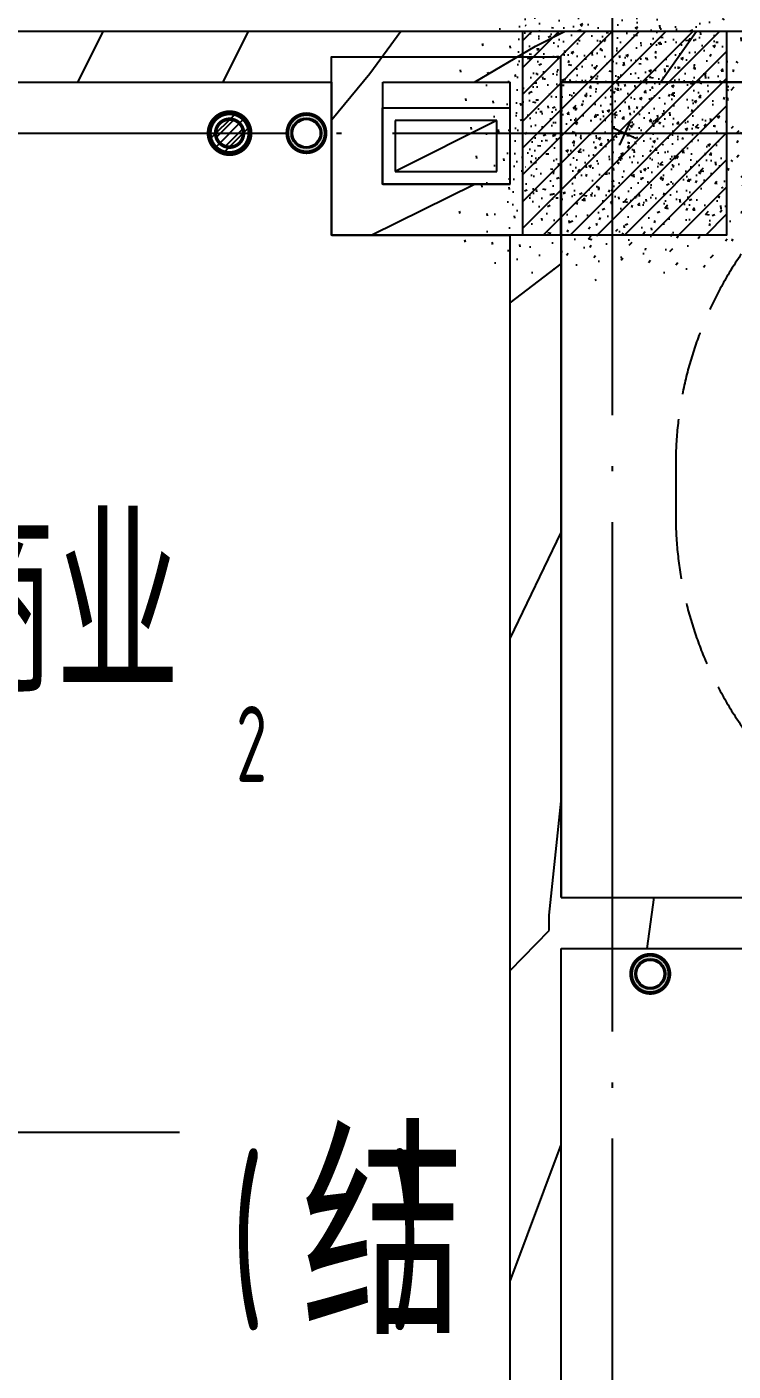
# Model space of a CAD drawing. Header units: inches. Extents: x 0 to 1813292486, y 0 to 3473589894.
# Drawn here: x 600480088 to 600482861, y 3473215659 to 3473220935 of the extents above; entities that cross this region are included whole.
import ezdxf
from ezdxf.enums import TextEntityAlignment as Align
from ezdxf.xclip import XClip

# ---------------------------------------------------------------- set-up
doc = ezdxf.new("R2010")
doc.units = ezdxf.units.IN
doc.header["$LTSCALE"] = 1000
doc.header["$MEASUREMENT"] = 0
doc.header["$XCLIPFRAME"] = 2
for name, pattern in [('AX-MALL-GIRD-200$0$DOTE', [2.4200000000000004, 2, -0.2, 0.02, -0.2]), ('AX-MALL-WALL-P02-QT$0$DASH', [0.35, 0.25, -0.1]), ('AX-MALL-WALL-P02-QT$0$DOTE', [2.4200000000000004, 2, -0.2, 0.02, -0.2]), ('PX-MALL-P02-LG$0$CONTINOUS', [0])]:
    doc.linetypes.add(name, pattern=pattern)
for name, color, linetype in [('A-Anno-Note', 241, 'Continuous'), ('AX-MALL-DIM-P02$0$A-Anno-Dims', 3, 'Continuous'), ('AX-MALL-DIM-P02$0$A-Detl-Thin', 131, 'Continuous'), ('AX-MALL-GIRD-200$0$A-Grid', 222, 'AX-MALL-GIRD-200$0$DOTE'), ('AX-MALL-P02-200$0$A-Anno-Note', 241, 'Continuous'), ('AX-MALL-WALL-P02$0$A-Anno-Note', 241, 'Continuous'), ('AX-MALL-WALL-P02-QT$0$_T_S__T_ELEV_A-STRS', 7, 'Continuous'), ('AX-MALL-WALL-P02-QT$0$A-Detl-Patt', 8, 'Continuous'), ('AX-MALL-WALL-P02-QT$0$A-Detl-Thin', 131, 'Continuous'), ('AX-MALL-WALL-P02-QT$0$A-Strs', 151, 'Continuous'), ('AX-MALL-WALL-P02-QT$0$A-Wall', 2, 'Continuous'), ('AX-MALL-WALL-P02-QT$0$A-Wall-Patt', 13, 'Continuous'), ('AX-MALL-WALL-P02-QT$0$A-Wind', 4, 'Continuous'), ('AX-MALL-WORD-P02$0$A-Anno-Levl', 201, 'Continuous'), ('AX-MALL-WORD-P02$0$A-Anno-Note', 241, 'Continuous'), ('AX-MALL-WORD-P02$0$A-Spac-Iden', 231, 'Continuous'), ('AX-MALL-ZTKD-P02$0$A-Anno-Note', 241, 'Continuous'), ('MX-MALL-P02-LG$0$M-VT-DUCT-FLG', 40, 'Continuous'), ('MX-MALL-P02-LG$0$M-VT-DUCT-KED', 170, 'Continuous'), ('MX-MALL-P02-LG$0$M-VT-DUCT-SAD', 90, 'Continuous'), ('PX-MALL-P02-LG$0$P-Drain-Fldr', 4, 'Continuous'), ('PX-MALL-P02-LG$0$P-Drain-Fldr-ARCH', 161, 'Continuous'), ('PX-MALL-P02-LG$0$P-Drain-Fldr-W100', 4, 'Continuous'), ('PX-MALL-P02-LG$0$P-Drain-Fldr-W50', 4, 'Continuous'), ('PX-MALL-P02-LG$0$P-Pipe-Risr', 7, 'Continuous'), ('PX-MALL-P02-LG$0$P-Pipe-Risr-Arch', 6, 'Continuous'), ('PX-MALL-P02-LG$0$P-Pipe-Risr-W100', 6, 'Continuous'), ('PX-MALL-P02-LG$0$P-Pipe-Risr-W50', 6, 'Continuous'), ('PX-MALL-P02-LG$0$P-Sewr-Pipe', 123, 'PX-MALL-P02-LG$0$CONTINOUS'), ('SX-MALL-WALL-L-1F~2F$0$S-COLU', 30, 'Continuous'), ('SX-MALL-WALL-L-1F~2F$0$S-PATT-WALL', 83, 'Continuous'), ('SX-MALL-WALL-L-1F~2F$0$单形心', 4, 'Continuous')]:
    doc.layers.add(name, color=color, linetype=linetype)
doc.layers.add('AX-MALL-WALL-P02-QT$0$M-AUX-TO-ARCH', color=1, linetype='Continuous', plot=False)
doc.layers.add('MX-MALL-P02-LG$0$M-AUX-TO-ARCH', color=1, linetype='Continuous', plot=False)
doc.styles.add('AX-MALL-DIM-P02$0$_TCH_DIM_T3', font='gbenor.shx')
doc.styles.add('AX-MALL-WORD-P02$0$_TCH_DIM', font='gbenor.shx')
doc.styles.add('AX-MALL-WORD-P02$0$_TCH_SPACE', font='gbenor.shx', dxfattribs={"bigfont": 'gbcbig.shx'})
doc.styles.add('AX-MALL-WORD-P02$0$STANDARD', font='gbenor.shx', dxfattribs={"bigfont": 'gbcbig.shx'})
doc.styles.add('PX-MALL-P02-LG$0$jzfz', font='gbenor.shx', dxfattribs={"bigfont": 'gbcbig.shx'})
doc.dimstyles.new('AX-MALL-DIM-P02$0$_TCH_ARCH&&180', dxfattribs={"dimtxt": 535.5, "dimasz": 270, "dimexe": 450, "dimexo": 450, "dimgap": 137.25, "dimtad": 1, "dimdec": 0, "dimzin": 0, "dimdsep": 46, "dimtxsty": 'AX-MALL-DIM-P02$0$_TCH_DIM_T3', "dimblk": 'AX-MALL-DIM-P02$0$_ArchTick', "dimcen": 0.09, "dimclrt": 7, "dimazin": 2, "dimtfac": 1, "dimtdec": 0, "dimtix": 1, "dimtmove": 2, "dimatfit": 3, "dimfxl": 500, "dimtolj": 1, "dimtzin": 0, "dimarcsym": 0})
pattern_1 = [(45, (0, 359.0227), (-353.55353201463, 353.55353201463), [])]

# ---------------------------------------------------------------- blocks, each defined once
blk = doc.blocks.new('AX-MALL-WORD-P02')
at = {"layer": 'AX-MALL-WORD-P02$0$A-Anno-Levl'}
for p, q in [((600288532.7983458, 3473111957.249714), (600291764.6018906, 3473110753.308064)), ((600288532.798346, 3473111957.249714), (600291764.601891, 3473110753.308064))]:
    blk.add_line(p, q, dxfattribs=at)
at = {"layer": 'AX-MALL-WORD-P02$0$A-Anno-Note', "style": 'AX-MALL-WORD-P02$0$STANDARD'}
blk.add_text('销售商业', height=675.177304964539, rotation=339.5681613092015, dxfattribs=at).set_placement((600290544.0770373, 3473113048.121064))
at = {"layer": 'AX-MALL-WORD-P02$0$A-Anno-Note', "style": 'AX-MALL-WORD-P02$0$_TCH_DIM', "width": 0.7}
for s, height, p in [('(', 595, (600291700.7513069, 3473110008.997091)), ('结', 675.177304964539, (600291960.9494491, 3473109912.065648)), (')', 595, (600292283.3476477, 3473109791.962859))]:
    blk.add_text(s, height=height, rotation=339.5681613331429, dxfattribs=at).set_placement(p)
at = {"layer": 'AX-MALL-WORD-P02$0$A-Spac-Iden', "style": 'AX-MALL-WORD-P02$0$_TCH_SPACE', "width": 0.7}
blk.add_text('2', height=297.5, rotation=339.5681613091017, dxfattribs=at).set_placement((600292452.4969946, 3473111964.134136))
blk = doc.blocks.new('AX-MALL-GIRD-200')
at = {"layer": 'AX-MALL-GIRD-200$0$A-Grid'}
for p, q in [((600323759.5421638, 3473191775.534485), (600285030.0032144, 3473087811.807404)), ((600221348.6739725, 3473141169.504273), (600579244.6780716, 3473007842.740992))]:
    blk.add_line(p, q, dxfattribs=at)
blk = doc.blocks.new('AX-MALL-WALL-P02-QT$0$tj')
at = {"layer": 'AX-MALL-WALL-P02-QT$0$A-Detl-Patt'}
h = blk.add_hatch(dxfattribs=at)
h.set_pattern_fill('STEEL', color=256, scale=100.0000000000001, angle=50.43183869082386)
h.set_pattern_definition([(75.00000000004839, (-14278.19445574284, 156289.8254051208), (-153.3407249234246, 41.08752340989569), []), (75.00000000004839, (-14317.88195610046, 156358.5661673546), (-153.3407249234246, 41.08752340989569), [])])
edge = h.paths.add_edge_path()
edge.add_line((88101.273016572, 47666.64152574539), (87883.93542659283, 47459.84604215622))
edge.add_line((87883.93542659283, 47459.84604215622), (91571.54751467705, 43584.64122533798))
edge.add_arc((262949.389629302, 558937.705083496), 543101.4133620498, 251.6057364187558, 260.0288666978238)
edge.add_arc((172180.8466627672, -2862.146247219684), 27099.9982179492, 64.7128659603706, 96.9316049602786, ccw=False)
edge.add_arc((262948.9730309481, 558936.3205539446), 543099.9677998082, 261.6155114784545, 271.7251478115656)
edge.add_line((279298.9759148359, 16082.51663446426), (279298.9759315252, 16382.65274763107))
edge.add_arc((262948.9742454757, 558936.3204835369), 542799.9676941936, 261.62020364125146, 271.7261014454634, ccw=False)
edge.add_arc((172180.8456921196, -2862.14609140989), 27400.00151046549, 64.80631838577902, 96.83815911678944)
edge.add_arc((262949.394896181, 558937.7037490648), 542801.4137571028, 251.6136389015772, 260.02417327084333, ccw=False)
edge.add_line((91737.26096642017, 43845.69257831573), (88101.273016572, 47666.64152574539))
blk.add_lwpolyline([(88103.03003954887, 47737.33037519455), (87813.24658572674, 47461.60306501389), (91543.92713344097, 43541.13421487808, 0.03677856867194786), (168908.9495433569, 23989.2463850975, -0.1416543586965341), (183742.0972260237, 21592.70785188675, 0.04416604653312874), (279348.9759123325, 16034.00206041336), (279348.9759345055, 16434.18465709686, -0.04414427716130016), (183859.0483468771, 21979.79425859451, 0.1405450684183163), (168919.8474783897, 24393.46752309799, -0.03670519880877311), (91764.87840116024, 43889.20268630981), (88103.03007543087, 47737.33033752441)], format="xyb", dxfattribs=at)
blk.add_lwpolyline([(88101.273016572, 47666.64152574539), (87883.93542659283, 47459.84604215622), (91571.54751467705, 43584.64122533798, 0.0367693963449814), (168910.2986617088, 24039.77597379684, -0.1415142461245126), (183756.7420067787, 21641.08926153183, 0.04414024362697595), (279298.9759148359, 16082.51663446426), (279298.9759315252, 16382.65274763107, -0.04412389944666065), (183844.4648458958, 21931.40288829803, 0.1406825130026793), (168918.4574091434, 24342.94360637665, -0.03671436212623864), (91737.26096642017, 43845.69257831573)], format="xyb", close=True, dxfattribs=at)
blk = doc.blocks.new('AX-MALL-WALL-P02-QT$0$1')
at = {"layer": 'AX-MALL-WALL-P02-QT$0$A-Detl-Patt', "linetype": 'AX-MALL-WALL-P02-QT$0$DASH', "extrusion": (0, 0, -1)}
for p, q in [((108521.714856267, -109072.1955194473), (108772.1514668465, -108543.5117721558)), ((108548.8268431425, -109085.0384221077), (108799.2634540796, -108556.3546748161)), ((108799.2634540796, -108556.3546748161), (108772.1514668465, -108543.5117721558)), ((109579.0823497772, -109573.0687398911), (109829.5189602375, -109044.3849935532)), ((109606.1943365335, -109585.9116430283), (109856.6309474707, -109057.2278962135)), ((109829.5189602375, -109044.3849935532), (109856.6309474707, -109057.2278962135)), ((108521.714856267, -109072.1955194473), (108548.8268431425, -109085.0384221077)), ((109606.1943365335, -109585.9116430283), (109579.0823497772, -109573.0687398911))]:
    blk.add_line(p, q, dxfattribs=at)
at = {"layer": 'AX-MALL-WALL-P02-QT$0$A-Detl-Patt', "linetype": 'AX-MALL-WALL-P02-QT$0$DASH', "lineweight": 13, "extrusion": (0, 0, -1)}
blk.add_lwpolyline([(-108799.1811138391, -108556.5284986496, 0.4067224467930122), (-109063.9545964003, -109329.0535812378, 0.4067224466732205), (-109829.4366202354, -109044.5588169098)], format="xyb", dxfattribs=at)
at = {"layer": 'AX-MALL-WALL-P02-QT$0$A-Detl-Patt', "linetype": 'AX-MALL-WALL-P02-QT$0$DASH', "lineweight": 13}
blk.add_lwpolyline([(108478.905179143, -109162.5688095093), (109563.3846606016, -109676.2849311829), (109649.0040137768, -109495.538351059), (108564.524532795, -108981.8222289085)], close=True, dxfattribs=at)
blk = doc.blocks.new('SX-MALL-WALL-L-1F~2F$0$BANWANG_XINGXIN')
at = {"color": 0}
for points in [[(0.7071067811865476, 0.7071067811865475), (-0.7071067811865477, -0.7071067811865475)], [(-0.7071067811865475, 0.7071067811865476), (0.7071067811865474, -0.7071067811865477)]]:
    blk.add_lwpolyline(points, dxfattribs=at)
blk = doc.blocks.new('SX-MALL-WALL-L-1F~2F')
at = {"layer": 'SX-MALL-WALL-L-1F~2F$0$S-PATT-WALL'}
h = blk.add_hatch(dxfattribs=at)
h.set_pattern_fill('钢筋混凝土', color=256, scale=15, pattern_type=2)
h.set_pattern_definition([(24.56816131876918, (600332895.370345, 3473133870.135345), (-31.18316060756021, 68.21004687377882), []), (29.56816131876925, (600332895.370345, 3473133870.135345), (97.53445422577846, -46.37920049590846), [11.24999999999975, -123.749999999998]), (334.5681613187692, (600332895.370345, 3473133870.135345), (19.8843977583576, 112.9961142864107), [8.999999999999755, -98.99999999999804]), (80.01956131876923, (600332903.4982162, 3473133866.270413), (117.4189029535321, 66.61682170576017), [9.5610285, -105.1713168]), (25.75236131876918, (600332905.84313, 3473133898.24799), (141.3476152674957, -79.15081590010527), [16.87499999999999, -185.6249999999999]), (76.20376131876925, (600332917.6220937, 3473133891.652081), (182.3878362713222, 87.98253900728308), [14.3415432, -157.75695]), (330.7523613187692, (600332905.84313, 3473133898.24799), (182.3877676118969, 87.98268144025063), [13.5, -148.4999999999999]), (0.5681613187692685, (600332917.281256, 3473133885.983436), (62.82047321120105, -87.84980446922418), [11.25, -123.75]), (305.5681613187692, (600332917.281256, 3473133885.983436), (72.17288940056437, 89.18848105901375), [8.999999999999998, -98.99999999999999]), (51.01956131876926, (600332922.5162908, 3473133878.662616), (134.9933625470349, 1.33857134020591), [9.5610285, -105.1713168]), (17.06816131876921, (600332895.370345, 3473133870.135345), (19.14085714793764, 46.1558949392409), [0.7499999999999999, -97.79999999999998, 0.7499999999999999, -100.5, 0.7499999999999999, -99.37499999999999]), (347.0681613187692, (600332895.370345, 3473133870.135345), (57.63084699394109, 41.66442757030211), [0.7499999999999999, -57.29999999999999, 0.7499999999999999, -95.54999999999998, 0.7499999999999999, -37.87499999999999]), (307.0681613187692, (600332864.0247464, 3473133881.8125), (73.85474001336533, -31.12342331039777), [0.7499999999999848, -37.49999999999903, 0.7499999999999848, -116.9999999999981, 0.7499999999999848, -155.2499999999961]), (297.0681613187692, (600332849.9684243, 3473133887.048893), (87.2164167648191, -16.46683781742514), [0.7499999999999999, -48.74999999999999, 0.7499999999999999, -77.69999999999997, 0.7499999999999999, -110.25])])
h.paths.add_polyline_path([(600294536.0266834, 3473114331.922038), (600295285.6972002, 3473114052.647776), (600295006.4229354, 3473113302.977257), (600294256.7524183, 3473113582.251522)])
at = {"layer": 'SX-MALL-WALL-L-1F~2F$0$S-COLU'}
blk.add_lwpolyline([(600294536.0266834, 3473114331.922038), (600295285.6972002, 3473114052.647776), (600295006.4229354, 3473113302.977257), (600294256.7524183, 3473113582.251522)], close=True, dxfattribs=at)
at = {"layer": 'SX-MALL-WALL-L-1F~2F$0$单形心', "xscale": 50, "yscale": 50, "zscale": 50}
blk.add_blockref('SX-MALL-WALL-L-1F~2F$0$BANWANG_XINGXIN', (600294771.2248094, 3473113817.449648), dxfattribs=at)
blk = doc.blocks.new('SX-MALL-WALL-L-2F~3F')
ref = blk.add_blockref('SX-MALL-WALL-L-1F~2F', (0, 0))
XClip(ref).set_block_clipping_path([(600349769.7341375, 3473074679.418533), (600357001.7302529, 3473071985.287766), (600356499.8725733, 3473070638.124951), (600359302.5086629, 3473069594.060767), (600362345.1765132, 3473077761.653201), (600381551.4312518, 3473070606.759726), (600391553.7259278, 3473066880.611454), (600387749.827644, 3473056669.608357), (600391632.1759799, 3473055223.319679), (600395635.5522461, 3473065969.791956), (600406982.2408491, 3473061742.817497), (600403058.8006672, 3473051210.921831), (600412723.2437257, 3473047610.6332), (600445093.3740637, 3473134503.466942), (600393055.2444371, 3473153889.197227), (600387463.4997383, 3473138878.984498), (600380158.3525343, 3473141600.366193), (600382830.751978, 3473148774.027779), (600388210.8522022, 3473146769.782572), (600390696.2253517, 3473153441.399696), (600277474.697425, 3473195619.741203), (600273446.9822528, 3473184807.934726), (600257129.111771, 3473190886.82031), (600241575.9633431, 3473149136.690594), (600258197.8999482, 3473142944.531458), (600255239.7303221, 3473135003.762026), (600263182.3271956, 3473132044.911624), (600260741.6763649, 3473125493.34496), (600269350.4970673, 3473122286.306632), (600271511.1407766, 3473128086.235537), (600286270.1853781, 3473122588.058336), (600284109.5416689, 3473116788.129431), (600282580.7823727, 3473112684.400902), (600291840.7574171, 3473109234.788475), (600290827.7957876, 3473106515.642598), (600293360.405141, 3473105572.171298), (600294731.2544166, 3473109252.0137), (600323175.4764534, 3473098655.706329), (600321336.3302773, 3473093718.790065), (600344750.773286, 3473084996.222976), (600341987.4689643, 3473077578.540671), (600344583.6790427, 3473076611.376234), (600346015.5062013, 3473080454.904757), (600351201.5612961, 3473078522.947055)])
blk = doc.blocks.new('SX-MALL-WALL-2F~3F')
blk.add_blockref('SX-MALL-WALL-L-2F~3F', (0, 0))
blk = doc.blocks.new('MX-MALL-P02-LG$0$YHJJ-P02')
at = {"layer": 'MX-MALL-P02-LG$0$M-AUX-TO-ARCH'}
for points in [[(-111460.8805872202, -55300.00175285339), (-111460.8805896044, -56000.00174999237), (-112360.8805878162, -56000.00174951553), (-112360.8805882931, -55300.00175285339)], [(-111660.880587101, -55500.00175333023), (-111660.8805890083, -55800.00175046921), (-112160.8805882931, -55800.00174951553), (-112160.8805878162, -55500.00175285339)]]:
    blk.add_lwpolyline(points, close=True, dxfattribs=at)
at = {"layer": 'MX-MALL-P02-LG$0$M-VT-DUCT-FLG'}
blk.add_line((-111710.8805886555, -55550.00175141329), (-112110.8805886459, -55750.00175143247), dxfattribs=at)
at = {"layer": 'MX-MALL-P02-LG$0$M-VT-DUCT-KED'}
for p, q in [((-111710.8805886555, -55550.00175141329), (-112110.8805886555, -55550.00175143247)), ((-112110.8805886555, -55550.00175143247), (-112110.8805886459, -55750.00175143247)), ((-111710.8805886459, -55750.00175141329), (-111710.8805886555, -55550.00175141329)), ((-112110.8805886459, -55750.00175143247), (-111710.8805886459, -55750.00175141329))]:
    blk.add_line(p, q, dxfattribs=at)
blk = doc.blocks.new('MX-MALL-P02-LG')
at = {"layer": 'MX-MALL-P02-LG$0$M-VT-DUCT-SAD', "rotation": 339.5681613187875}
blk.add_blockref('MX-MALL-P02-LG$0$YHJJ-P02', (600418393.5374048, 3473127097.242905), dxfattribs=at)
blk = doc.blocks.new('AX-MALL-WALL-P02-QT')
at = {"layer": 'AX-MALL-WALL-P02-QT$0$A-Wall-Patt'}
h = blk.add_hatch(dxfattribs=at)
h.set_pattern_fill('普通砖', color=256, scale=200, style=0)
h.set_pattern_definition(pattern_1)
h.paths.add_polyline_path([(600290530.1292105, 3473115753.094027), (600290483.5834986, 3473115628.148942), (600293763.3994519, 3473114406.321259), (600293880.381122, 3473114433.884519), (600293926.9268328, 3473114558.829605), (600290647.1108812, 3473115780.657287)])
h = blk.add_hatch(dxfattribs=at)
h.set_pattern_fill('普通砖', color=256, scale=200, style=0)
h.set_pattern_definition(pattern_1)
h.paths.add_polyline_path([(600293880.381122, 3473114433.884519), (600293950.8170811, 3473114336.502693), (600294419.3611546, 3473114161.956277), (600294536.3428246, 3473114189.519537), (600294582.8885356, 3473114314.464623), (600293926.9268328, 3473114558.829605)])
h = blk.add_hatch(dxfattribs=at)
h.set_pattern_fill('普通砖', color=256, scale=200, style=0)
h.set_pattern_definition(pattern_1)
h.paths.add_polyline_path([(600293553.9437528, 3473113844.068371), (600293811.1799483, 3473113961.667434), (600293950.8170811, 3473114336.502693), (600293880.381122, 3473114433.884519), (600293763.3994519, 3473114406.321259)])
h = blk.add_hatch(dxfattribs=at)
h.set_pattern_fill('普通砖', color=256, scale=200, style=0)
h.set_pattern_definition(pattern_1)
h.paths.add_polyline_path([(600294536.3428246, 3473114189.519537), (600294606.7787838, 3473114092.137711), (600299854.46496, 3473112137.220627), (600299971.4466301, 3473112164.783886), (600300017.992341, 3473112289.728973), (600294582.8885356, 3473114314.464623)])
h = blk.add_hatch(dxfattribs=at)
h.set_pattern_fill('普通砖', color=256, scale=200, style=0)
h.set_pattern_definition(pattern_1)
h.paths.add_polyline_path([(600294307.2872818, 3473113670.139349), (600294432.232368, 3473113623.593637), (600294606.7787838, 3473114092.137711), (600294536.3428246, 3473114189.519536), (600294419.3611546, 3473114161.956277), (600294279.7240218, 3473113787.121018)])
h = blk.add_hatch(dxfattribs=at)
h.set_pattern_fill('普通砖', color=256, scale=200, style=0)
h.set_pattern_definition(pattern_1)
h.paths.add_polyline_path([(600293811.1799483, 3473113961.667434), (600293553.9437528, 3473113844.068371), (600294209.9054555, 3473113599.703389), (600294307.2872819, 3473113670.139348), (600294279.7240218, 3473113787.121018)])
h = blk.add_hatch(dxfattribs=at)
h.set_pattern_fill('普通砖', color=256, scale=200, style=0)
h.set_pattern_definition(pattern_1)
h.paths.add_polyline_path([(600293392.2999007, 3473111023.019695), (600293489.6817268, 3473111093.455654), (600294432.232368, 3473113623.593637), (600294307.2872819, 3473113670.139348), (600294209.9054555, 3473113599.703389), (600293267.3548146, 3473111069.565406)])
h = blk.add_hatch(dxfattribs=at)
h.set_pattern_fill('普通砖', color=256, scale=200, style=0)
h.set_pattern_definition(pattern_1)
h.paths.add_polyline_path([(600292001.2418342, 3473107413.605188), (600292131.7200189, 3473107448.208016), (600293419.8631606, 3473110906.038024), (600293392.2999007, 3473111023.019695), (600293267.3548146, 3473111069.565406), (600291959.8038538, 3473107559.637973)])
h = blk.add_hatch(dxfattribs=at)
h.set_pattern_fill('普通砖', color=256, scale=200, style=0)
h.set_pattern_definition(pattern_1)
h.paths.add_polyline_path([(600293392.2999007, 3473111023.019695), (600293419.8631606, 3473110906.038024), (600297964.7332269, 3473109212.940564), (600298081.714897, 3473109240.503824), (600298128.2606078, 3473109365.44891), (600293489.6817268, 3473111093.455654)])
at = {"layer": 'AX-MALL-WALL-P02-QT$0$_T_S__T_ELEV_A-STRS', "linetype": 'AX-MALL-WALL-P02-QT$0$DOTE', "const_width": 150}
blk.add_lwpolyline([(600234247.8536268, 3473153011.494684), (600262405.5662599, 3473142521.920496), (600259473.1864733, 3473134650.380063), (600277652.6965212, 3473127877.979127), (600276745.0551592, 3473125441.549947), (600276745.055159, 3473125441.549947), (600276046.8694955, 3473123567.373652), (600279607.804453, 3473122240.820894), (600279607.8044529, 3473122240.820893), (600286917.0919989, 3473119517.896807), (600286114.1784856, 3473117362.594068), (600305090.2134603, 3473110293.464231), (600303222.5668081, 3473105280.042639), (600316013.8200127, 3473100514.925489), (600314879.2683095, 3473097469.389009), (600322235.4102613, 3473094729.010282), (600324225.2394023, 3473100070.412719), (600344138.3625215, 3473092652.190045), (600342323.0797966, 3473087779.331682), (600442122.9674294, 3473050600.945104)], dxfattribs=at)
at = {"layer": 'AX-MALL-WALL-P02-QT$0$A-Detl-Thin', "linetype": 'AX-MALL-WALL-P02-QT$0$DASH', "ltscale": 3}
blk.add_lwpolyline([(600288371.7507958, 3473111105.072967, 0.002188810887910214), (600292317.4291912, 3473108519.630342, 0.002188810887910214)], format="xyb", dxfattribs=at)
at = {"layer": 'AX-MALL-WALL-P02-QT$0$A-Strs', "color": 5}
for p, q in [((600294606.7787699, 3473114092.137705), (600293489.6817293, 3473111093.455628)), ((600296387.2462538, 3473113428.861337), (600294606.7787699, 3473114092.137705)), ((600293489.6817293, 3473111093.455628), (600295270.1492133, 3473110430.17926))]:
    blk.add_line(p, q, dxfattribs=at)
at = {"layer": 'AX-MALL-WALL-P02-QT$0$A-Strs', "color": 5, "linetype": 'AX-MALL-WALL-P02-QT$0$DASH'}
blk.add_lwpolyline([(600296369.8414466, 3473113381.988365, 0.4142243839766173), (600294504.8290612, 3473112529.41334), (600294435.0106356, 3473112341.996087, 0.4142243552797893), (600295287.6539181, 3473110477.015017, 0.4142243552797893)], format="xyb", dxfattribs=at)
at = {"layer": 'AX-MALL-WALL-P02-QT$0$A-Wall'}
for p, q in [((600290647.1108812, 3473115780.657287), (600293926.9268328, 3473114558.829605)), ((600290483.5834986, 3473115628.148942), (600293763.3994519, 3473114406.321259)), ((600293926.9268328, 3473114558.829605), (600294582.8885356, 3473114314.464623)), ((600293553.9437528, 3473113844.068371), (600293763.3994519, 3473114406.321259)), ((600293811.1799483, 3473113961.667434), (600293950.8170811, 3473114336.502693)), ((600293950.8170811, 3473114336.502693), (600294419.3611546, 3473114161.956277)), ((600294582.8885356, 3473114314.464623), (600300017.992341, 3473112289.728973)), ((600294279.7240218, 3473113787.121018), (600294419.3611546, 3473114161.956277)), ((600294432.232368, 3473113623.593637), (600294606.7787838, 3473114092.137711)), ((600294606.7787838, 3473114092.137711), (600299854.46496, 3473112137.220627)), ((600293811.1799483, 3473113961.667434), (600294279.7240218, 3473113787.121018)), ((600293553.9437528, 3473113844.068371), (600294209.9054555, 3473113599.703389)), ((600293267.3548146, 3473111069.565406), (600294209.9054555, 3473113599.703389)), ((600293489.6817268, 3473111093.455654), (600294432.232368, 3473113623.593637)), ((600291959.8038538, 3473107559.637973), (600293267.3548146, 3473111069.565406)), ((600293489.6817268, 3473111093.455654), (600298128.2606078, 3473109365.44891)), ((600292131.7200189, 3473107448.208016), (600293419.8631606, 3473110906.038024)), ((600293419.8631606, 3473110906.038024), (600297964.7332269, 3473109212.940564))]:
    blk.add_line(p, q, dxfattribs=at)
at = {"layer": 'AX-MALL-WALL-P02-QT$0$A-Detl-Thin'}
for name in ['MX-MALL-P02-LG', 'SX-MALL-WALL-2F~3F']:
    blk.add_blockref(name, (0, 0), dxfattribs=at)
at = {"layer": 'AX-MALL-WALL-P02-QT$0$A-Detl-Thin', "rotation": 339.5681613091762}
blk.add_blockref('AX-MALL-WALL-P02-QT$0$tj', (600144118.6961328, 3473128496.287411), dxfattribs=at)
at = {"layer": 'AX-MALL-WALL-P02-QT$0$A-Wind'}
blk.add_blockref('AX-MALL-GIRD-200', (0, 0), dxfattribs=at)
at = {"layer": 'AX-MALL-WALL-P02-QT$0$M-AUX-TO-ARCH', "rotation": 352.1535884345666}
blk.add_blockref('AX-MALL-WALL-P02-QT$0$1', (600197251.0096958, 3473232864.456025), dxfattribs=at)
blk = doc.blocks.new('AX-MALL-WALL-P02')
at = {"layer": 'AX-MALL-WALL-P02$0$A-Anno-Note'}
blk.add_blockref('AX-MALL-WORD-P02', (0, 0), dxfattribs=at)
blk.add_blockref('AX-MALL-WALL-P02-QT', (0, 0), dxfattribs=at)
blk = doc.blocks.new('PX-MALL-P02-LG$0$A$C5A9C1854')
at = {"layer": 'PX-MALL-P02-LG$0$P-Drain-Fldr-W50', "ltscale": 0.7}
for p, q in [((16.81565596797736, -52.36634142627008), (-52.36634142621187, 16.81565596791916)), ((38.89087296527578, -38.89087296521757), (-38.89087296527578, 38.89087296521757)), ((52.36634142632829, -16.81565596791916), (-16.81565596786095, 52.36634142627008))]:
    blk.add_line(p, q, dxfattribs=at)
at = {"layer": 'PX-MALL-P02-LG$0$P-Drain-Fldr-W50', "ltscale": 0.7, "const_width": 13.75}
blk.add_lwpolyline([(-54.99999999994179, 0, 1), (55.00000000005821, 0, 1)], format="xyb", close=True, dxfattribs=at)
blk = doc.blocks.new('PX-MALL-P02-LG$0$A$C7D2520B3')
at = {"layer": 'PX-MALL-P02-LG$0$P-Drain-Fldr', "ltscale": 0.7}
for p, q in [((58.33630944791366, -58.33630944788456), (-58.33630944791366, 58.33630944788456)), ((78.54951213949244, -25.22348395187873), (-25.22348395179142, 78.54951213940512)), ((25.22348395196605, -78.54951213940512), (-78.54951213931781, 25.22348395187873))]:
    blk.add_line(p, q, dxfattribs=at)
at = {"layer": 'PX-MALL-P02-LG$0$P-Drain-Fldr', "ltscale": 0.7, "const_width": 20}
blk.add_lwpolyline([(5.820766091346741e-11, -80, 1), (5.820766091346741e-11, 80, 1)], format="xyb", close=True, dxfattribs=at)
blk = doc.blocks.new('PX-MALL-P02-LG$0$A$C2257314B')
at = {"layer": 'PX-MALL-P02-LG$0$P-Drain-Fldr-ARCH', "ltscale": 0.7}
for p, q in [((16.81565596797736, -52.36634142627008), (-52.36634142621187, 16.81565596791916)), ((38.89087296527578, -38.89087296521757), (-38.89087296527578, 38.89087296521757)), ((52.36634142632829, -16.81565596791916), (-16.81565596786095, 52.36634142627008))]:
    blk.add_line(p, q, dxfattribs=at)
for start, end in [(0, 180), (180, 0)]:
    blk.add_arc((5.820766091346741e-11, -1.77635683940025e-15), 55, start, end, dxfattribs=at)
blk = doc.blocks.new('PX-MALL-P02-LG$0$P-Drain-Fldr')
blk.add_blockref('PX-MALL-P02-LG$0$A$C2257314B', (0, 0))
at = {"layer": 'PX-MALL-P02-LG$0$P-Drain-Fldr-W100'}
blk.add_blockref('PX-MALL-P02-LG$0$A$C7D2520B3', (0, 0), dxfattribs=at)
at = {"layer": 'PX-MALL-P02-LG$0$P-Drain-Fldr-W50'}
blk.add_blockref('PX-MALL-P02-LG$0$A$C5A9C1854', (0, 0), dxfattribs=at)
blk = doc.blocks.new('PX-MALL-P02-LG$0$P-Risr')
at = {"layer": 'PX-MALL-P02-LG$0$P-Pipe-Risr-W50'}
h = blk.add_hatch(color=0, dxfattribs=at)
edge = h.paths.add_edge_path()
edge.add_ellipse((0, 0), major_axis=(47.05795628796547, 47.05795628796547), ratio=0.9999999999999695, start_angle=225.0000000000009, end_angle=405.0000000000009, ccw=False)
edge.add_ellipse((0, 0), major_axis=(47.05795628796764, 47.05795628796764), ratio=0.9999999999998785, start_angle=133.9675974886221, end_angle=225.0000000000035, ccw=False)
edge.add_line((-66.53919663240958, 1.199087783927098), (-54.4367953546693, 1.199087783927098))
edge.add_ellipse((0, 0), major_axis=(-38.50196423560672, 38.50196423560672), ratio=0.9999999999999859, start_angle=43.73814098242129, end_angle=134.9999999999996)
edge.add_ellipse((0, 0), major_axis=(38.50196423561096, 38.50196423561096), ratio=0.9999999999998216, start_angle=225.0000000000051, end_angle=405.0000000000051)
edge.add_ellipse((0, 0), major_axis=(38.50196423560679, 38.50196423560679), ratio=0.9999999999999831, start_angle=45.00000000000048, end_angle=133.7381409824204)
edge.add_line((-54.43679535467527, 1.199087783927098), (-66.53919663241555, 1.199087783927098))
edge.add_ellipse((0, 0), major_axis=(-47.05795628796762, 47.05795628796762), ratio=0.9999999999998742, start_angle=-45.00000000000358, end_angle=43.967597488629224, ccw=False)
at = {"layer": 'PX-MALL-P02-LG$0$P-Pipe-Risr-Arch', "ltscale": 0.7}
blk.add_circle((0, 0), 59.29000000000001, dxfattribs=at)
at = {"layer": 'PX-MALL-P02-LG$0$P-Pipe-Risr-W100', "color": 0, "const_width": 15}
blk.add_lwpolyline([(-75, 0, 1), (75, 0, 1)], format="xyb", close=True, dxfattribs=at)
at = {"layer": 'PX-MALL-P02-LG$0$P-Pipe-Risr-W50'}
blk.add_circle((0, 0), 54.45000000000001, dxfattribs=at)
at = {"layer": 'PX-MALL-P02-LG$0$P-Pipe-Risr', "style": 'PX-MALL-P02-LG$0$jzfz', "width": 0.6, "flags": 1}
for tag, p in [('SYS-MARK', (0.3310501334344735, -45.65933377496549)), ('RANGE', (0.3337570973526454, -45.67887874227017))]:
    blk.add_attdef(tag, text='', height=0.015625, dxfattribs=at).set_placement(p, align=Align.MIDDLE)
blk = doc.blocks.new('PX-MALL-P02-LG')
at = {"layer": 'PX-MALL-P02-LG$0$P-Drain-Fldr', "xscale": -1, "rotation": 339.5681612971889}
blk.add_blockref('PX-MALL-P02-LG$0$P-Drain-Fldr', (600293317.0911576, 3473114359.156534), dxfattribs=at)
at = {"layer": 'PX-MALL-P02-LG$0$P-Sewr-Pipe', "ltscale": 0.7, "rotation": 249.5681613599653}
for p in [(600293599.871456, 3473114253.811263), (600293712.9737275, 3473110690.106747)]:
    blk.add_blockref('PX-MALL-P02-LG$0$P-Risr', p, dxfattribs=at)
blk = doc.blocks.new('AX-MALL-ZTKD-P02')
at = {"layer": 'AX-MALL-ZTKD-P02$0$A-Anno-Note'}
blk.add_blockref('AX-MALL-GIRD-200', (0, 0), dxfattribs=at)
blk = doc.blocks.new('AX-MALL-DIM-P02$0$_ArchTick')
at = {"color": 0, "linetype": 'ByBlock', "const_width": 0.4}
blk.add_lwpolyline([(-0.5, -0.5), (0.5, 0.5)], dxfattribs=at)
blk = doc.blocks.new('*D575')
at = {"layer": 'AX-MALL-DIM-P02$0$A-Anno-Dims', "color": 0, "lineweight": -2, "transparency": 16777216}
for p, q in [((600292428.5044391, 3473114690.181727), (600291700.5993706, 3473114961.347724)), ((600292017.5611871, 3473114523.129506), (600292122.2890366, 3473114804.255949)), ((600292323.7765894, 3473114409.055284), (600291595.8715211, 3473114680.22128))]:
    blk.add_line(p, q, dxfattribs=at)
at = {"layer": 'AX-MALL-DIM-P02$0$A-Anno-Dims', "color": 0, "lineweight": -2, "transparency": 16777216, "xscale": 270, "yscale": 270, "zscale": 270}
for p, rotation in [((600292122.2890366, 3473114804.255949), 69.56816133354785), ((600292017.5611871, 3473114523.129506), 249.5681613335479)]:
    blk.add_blockref('AX-MALL-DIM-P02$0$_ArchTick', p, dxfattribs=dict(at, rotation=rotation))
at = {"layer": 'AX-MALL-DIM-P02$0$A-Anno-Dims', "color": 7, "transparency": 16777216, "insert": (600291161.9523447, 3473114163.704313), "char_height": 535.5, "attachment_point": 5, "rotation": 69.56816133354785, "style": 'AX-MALL-DIM-P02$0$_TCH_DIM_T3'}
blk.add_mtext('\\A1;300', dxfattribs=at)
blk = doc.blocks.new('*D577')
at = {"layer": 'AX-MALL-DIM-P02$0$A-Anno-Dims', "color": 0, "lineweight": -2, "transparency": 16777216}
for p, q in [((600293301.2365172, 3473117032.902093), (600292573.3314488, 3473117304.06809)), ((600292227.0168864, 3473115085.382394), (600292995.021115, 3473117146.976316)), ((600292533.2322885, 3473114971.308172), (600291805.3272202, 3473115242.474169))]:
    blk.add_line(p, q, dxfattribs=at)
at = {"layer": 'AX-MALL-DIM-P02$0$A-Anno-Dims', "color": 0, "lineweight": -2, "transparency": 16777216, "xscale": 270, "yscale": 270, "zscale": 270}
for p, rotation in [((600292995.021115, 3473117146.976316), 69.56816132503076), ((600292227.0168864, 3473115085.382394), 249.5681613250307)]:
    blk.add_blockref('AX-MALL-DIM-P02$0$_ArchTick', p, dxfattribs=dict(at, rotation=rotation))
at = {"layer": 'AX-MALL-DIM-P02$0$A-Anno-Dims', "color": 7, "transparency": 16777216, "insert": (600292231.4983013, 3473116257.561953), "char_height": 535.5, "attachment_point": 5, "rotation": 69.56816132503076, "style": 'AX-MALL-DIM-P02$0$_TCH_DIM_T3'}
blk.add_mtext('\\A1;2200', dxfattribs=at)
blk = doc.blocks.new('*D592')
at = {"layer": 'AX-MALL-DIM-P02$0$A-Anno-Dims', "color": 0, "lineweight": -2, "transparency": 16777216}
for p, q in [((600290207.0406573, 3473116318.093774), (600290476.2802513, 3473117040.826752)), ((600290319.1882966, 3473116619.137154), (600290621.3419907, 3473116506.575889)), ((600294161.256531, 3473115187.852125), (600292049.4640987, 3473115974.557802)), ((600294049.1088917, 3473114886.808745), (600294318.3484857, 3473115609.541723))]:
    blk.add_line(p, q, dxfattribs=at)
at = {"layer": 'AX-MALL-DIM-P02$0$A-Anno-Dims', "color": 0, "lineweight": -2, "transparency": 16777216, "xscale": 270, "yscale": 270, "zscale": 270}
for p, rotation in [((600290319.1882966, 3473116619.137154), 159.5681367740164), ((600294161.256531, 3473115187.852125), 339.5681367740165)]:
    blk.add_blockref('AX-MALL-DIM-P02$0$_ArchTick', p, dxfattribs=dict(at, rotation=rotation))
at = {"layer": 'AX-MALL-DIM-P02$0$A-Anno-Dims', "color": 7, "transparency": 16777216, "insert": (600291476.7856594, 3473116620.087097), "char_height": 535.5, "attachment_point": 5, "rotation": 339.5681367740164, "style": 'AX-MALL-DIM-P02$0$_TCH_DIM_T3'}
blk.add_mtext('\\A1;4100', dxfattribs=at)
blk = doc.blocks.new('*D595')
at = {"layer": 'AX-MALL-DIM-P02$0$A-Anno-Dims', "color": 0, "lineweight": -2, "transparency": 16777216}
for p, q in [((600294986.1899753, 3473114537.718088), (600295255.4295692, 3473115260.451066)), ((600295098.3376143, 3473114838.761467), (600300252.3213996, 3473112918.74876)), ((600300140.1737605, 3473112617.705381), (600300409.4133545, 3473113340.438359))]:
    blk.add_line(p, q, dxfattribs=at)
at = {"layer": 'AX-MALL-DIM-P02$0$A-Anno-Dims', "color": 0, "lineweight": -2, "transparency": 16777216, "xscale": 270, "yscale": 270, "zscale": 270}
for p, rotation in [((600295098.3376143, 3473114838.761467), 159.5681367755041), ((600300252.3213996, 3473112918.74876), 339.5681367755041)]:
    blk.add_blockref('AX-MALL-DIM-P02$0$_ArchTick', p, dxfattribs=dict(at, rotation=rotation))
at = {"layer": 'AX-MALL-DIM-P02$0$A-Anno-Dims', "color": 7, "transparency": 16777216, "insert": (600297816.7122663, 3473114258.275753), "char_height": 535.5, "attachment_point": 5, "rotation": 339.5681367755041, "style": 'AX-MALL-DIM-P02$0$_TCH_DIM_T3'}
blk.add_mtext('\\A1;5500', dxfattribs=at)
blk = doc.blocks.new('AX-MALL-DIM-P02')
at = {"layer": 'AX-MALL-DIM-P02$0$A-Detl-Thin'}
blk.add_blockref('AX-MALL-ZTKD-P02', (-2.384185791015625e-06, 9.5367431640625e-07), dxfattribs=at)
at = {"layer": 'AX-MALL-DIM-P02$0$A-Anno-Dims'}
for p1, p2, distance, picture, middle in [((600292954.9219548, 3473114814.216398), (600293722.9261833, 3473116875.81032), 776.7733170146698, '*D577', (600292231.4983013, 3473116257.561953)), ((600294829.0980206, 3473114116.02849), (600299983.081806, 3473112196.015783), 771.2541185516126, '*D595', (600297816.7122663, 3473114258.275753))]:
    dim = blk.add_aligned_dim(p1=p1, p2=p2, distance=distance, dimstyle='AX-MALL-DIM-P02$0$_TCH_ARCH&&180', dxfattribs=at)
    dim.commit()
    dim.dimension.update_dxf_attribs({"geometry": picture, "text_midpoint": middle})
for base, p1, p2, angle, picture, middle in [((600294161.256531, 3473115187.852125), (600290049.9487025, 3473115896.404176), (600293892.0169371, 3473114465.119147), 339.56813676777205, '*D592', (600291476.7856594, 3473116620.087097)), ((600292122.2890366, 3473114804.255949), (600292745.4662554, 3473114251.963509), (600292850.1941049, 3473114533.089953), 69.56816130175625, '*D575', (600291161.9523447, 3473114163.704313))]:
    dim = blk.add_linear_dim(base=base, p1=p1, p2=p2, angle=angle, dimstyle='AX-MALL-DIM-P02$0$_TCH_ARCH&&180', dxfattribs=at)
    dim.commit()
    dim.dimension.update_dxf_attribs({"geometry": picture, "text_midpoint": middle, "dimtype": 129})
blk = doc.blocks.new('AX-MALL-P02-200')
at = {"layer": 'AX-MALL-P02-200$0$A-Anno-Note'}
blk.add_blockref('AX-MALL-WALL-P02', (0, 0), dxfattribs=at)
for name in ['AX-MALL-DIM-P02', 'PX-MALL-P02-LG']:
    blk.add_blockref(name, (0, 0), dxfattribs=at)

msp = doc.modelspace()

# ---------------------------------------------------------------- block references
at = {"layer": 'A-Anno-Note', "rotation": 20.43183869077545}
msp.add_blockref('AX-MALL-P02-200', (1250392458.527329, 9048125.682563305), dxfattribs=at)

doc.saveas('drawing.dxf')
